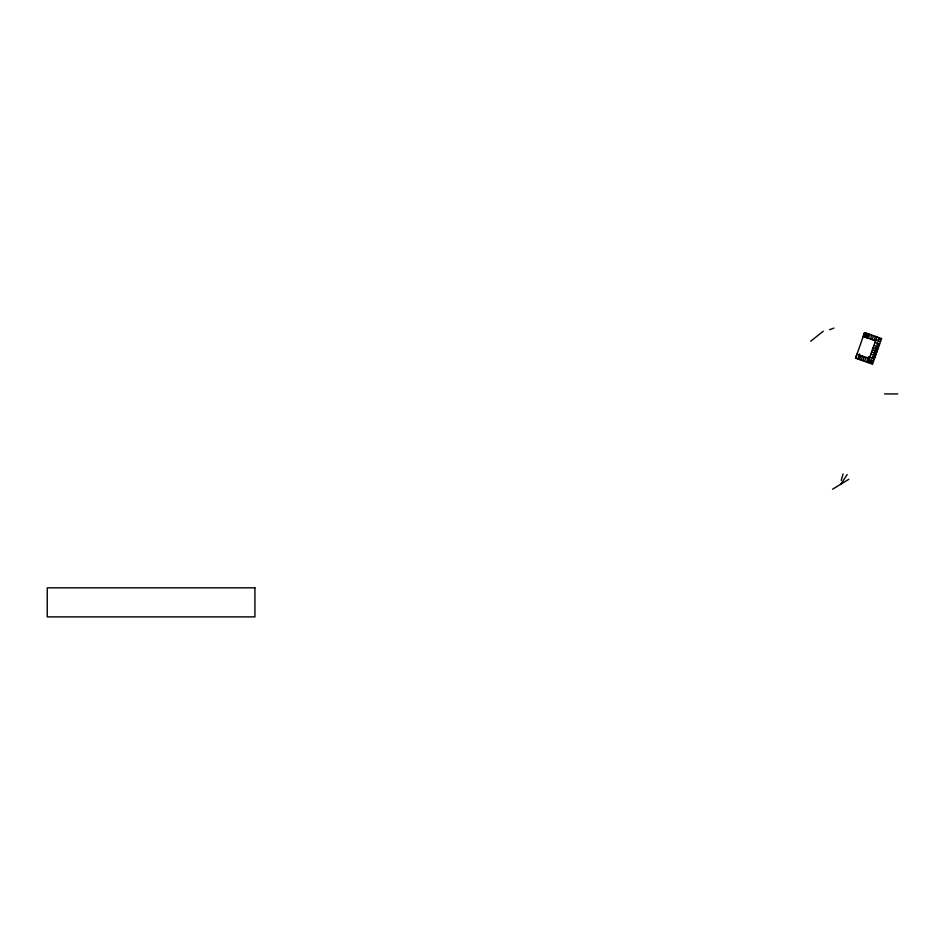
<?xml version="1.0" encoding="UTF-8"?>
<svg xmlns="http://www.w3.org/2000/svg" width="945" height="945" viewBox="0 0 945 945"><rect width="100%" height="100%" fill="white"/><g stroke="black" fill="none" stroke-linecap="round" stroke-linejoin="round"><path stroke-width="1.42" d="M874.22 340.365L875.353 336.373M841.239 480.391L843.046 474.024M870.51 339.066L871.703 335.085M869.305 362.974L869.908 361.073M867.392 337.956L868.679 334.022M859.182 354.989L859.501 354.044L857.788 358.899M855.591 358.12L864.604 332.581L881.543 338.57L872.53 364.108L855.591 358.12L856.961 354.139L869.294 358.568L872.53 364.108L870.782 361.12M858.71 359.23L860.092 355.308M859.56 359.525L860.93 355.603M862.88 360.695L864.143 357.104M866.589 362.006L867.959 358.096M867.912 362.478L876.936 336.94M879.24 337.755L878.555 339.704L881.543 338.57L875.554 340.838L863.198 336.491L864.569 332.581M864.734 337.022L866.116 333.112M868.431 338.322L869.813 334.424M872.117 339.621L873.499 335.723M861.119 360.08L862.596 356.194M864.533 361.285L866.104 357.434M840.967 483.994L847.181 474.544M810.716 341.239L823.284 331.175M832.545 489.226L848.846 479.28M829.568 329.699L833.88 328.116M877.929 341.452L880.586 341.299M884.579 393.935L897.75 393.935M870.77 354.363L875.46 355.781M873.912 352.851L876.251 353.572L871.562 352.119M874.302 351.729L876.641 352.461M873.511 353.973L875.85 354.706M874.692 350.619L877.031 351.351L872.353 349.886M875.094 349.508L877.421 350.241M873.145 347.642L877.81 349.13M875.873 347.276L878.2 348.032M873.936 345.409L878.59 346.921M872.601 356.56L874.916 357.328M876.795 344.689L879.11 345.468M877.314 343.212L879.618 344.027L874.999 342.397M868.408 356.761L869.766 357.245M872.093 358.049L874.373 358.864L869.766 357.234M871.491 359.691L873.452 361.486M867.545 333.62L866.352 337.589L867.545 333.62M254.926 587.825L47.25 587.825L47.25 616.884L254.926 616.884L254.926 587.825"/></g></svg>
